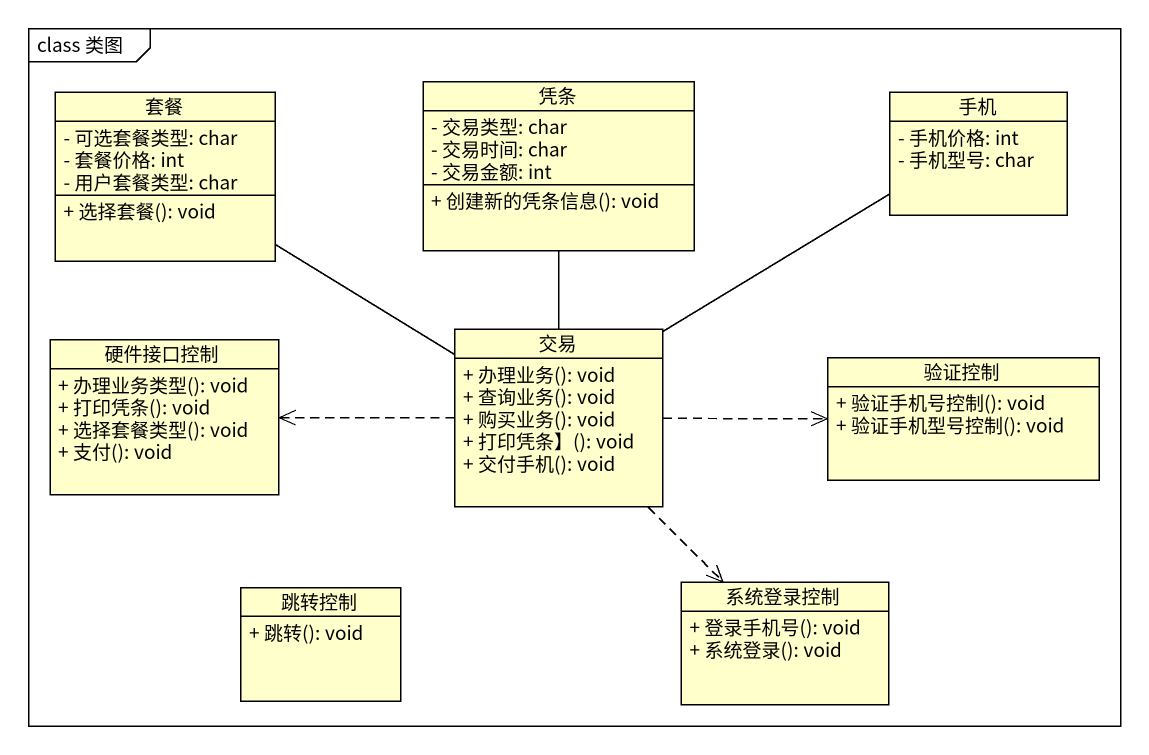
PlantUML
@startuml
mainframe class 类图
hide circle
hide empty members
skinparam classAttributeIconSize 0
class 套餐 {
  - 可选套餐类型: char
  - 套餐价格: int
  - 用户套餐类型: char
  + 选择套餐(): void
}
class 凭条 {
  - 交易类型: char
  - 交易时间: char
  - 交易金额: int
  + 创建新的凭条信息(): void
}
class 手机 {
  - 手机价格: int
  - 手机型号: char
}
class 交易 {
  + 办理业务(): void
  + 查询业务(): void
  + 购买业务(): void
  + 打印凭条】(): void
  + 交付手机(): void
}
class 硬件接口控制 {
  + 办理业务类型(): void
  + 打印凭条(): void
  + 选择套餐类型(): void
  + 支付(): void
}
class 验证控制 {
  + 验证手机号控制(): void
  + 验证手机型号控制(): void
}
class 跳转控制 {
  + 跳转(): void
}
class 系统登录控制 {
  + 登录手机号(): void
  + 系统登录(): void
}
套餐 -- 交易
凭条 -- 交易
手机 -- 交易
交易 .left.> 硬件接口控制
交易 .right.> 验证控制
交易 ..> 系统登录控制
@enduml
